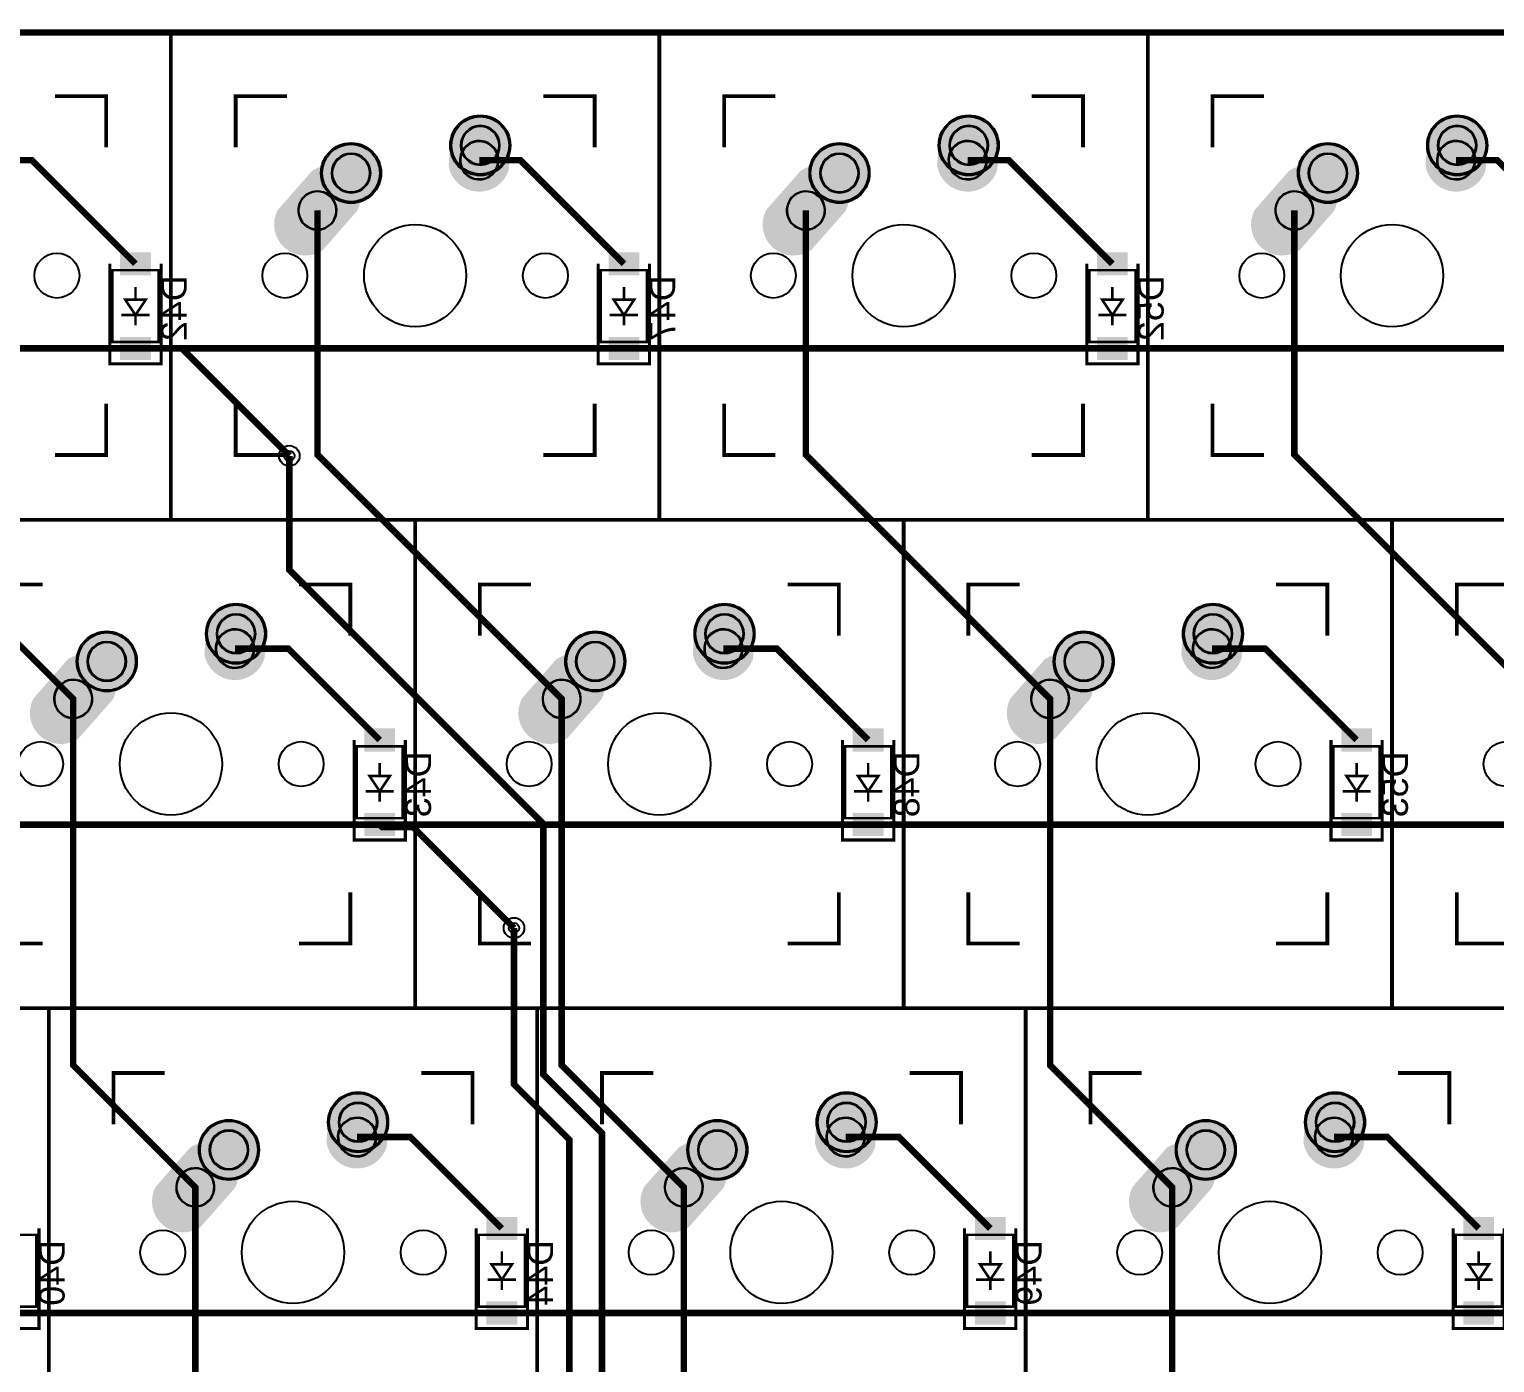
# Model space of a CAD drawing. Header units: millimetres. Extents: x 54 to 360, y -175 to -73.
# Drawn here: x 239.5 to 296.7, y -131.4 to -79.4 of the extents above; entities that cross this region are included whole.
import ezdxf

# ---------------------------------------------------------------- set-up
doc = ezdxf.new("R2010")
doc.units = ezdxf.units.MM
for name, color, linetype, true_color in [('BoardOutline', 7, 'Continuous', 0xff00ff), ('BottomLayer', 7, 'Continuous', 0x0000ff), ('BottomSilkLayer', 7, 'Continuous', 0x808000), ('BottomSolderMaskLayer', 7, 'Continuous', 0xaa00ff), ('Document', 7, 'Continuous', 0xffffff), ('Hole', 7, 'Continuous', 0x222222), ('Multi-Layer', 7, 'Continuous', 0xc0c0c0), ('TopLayer', 7, 'Continuous', 0xff0000), ('TopSolderMaskLayer', 7, 'Continuous', 0x800080)]:
    doc.layers.add(name, color=color, linetype=linetype, true_color=true_color)
doc.styles.get("Standard").update_dxf_attribs({"font": 'arial.ttf'})

msp = doc.modelspace()

# ---------------------------------------------------------------- hatches: boundary and pattern name
at = {"layer": 'BottomLayer'}
for points in [[(243.081, -88.971), (243.081, -88.071), (244.281, -88.071), (244.281, -88.971)], [(262.131, -88.971), (262.131, -88.071), (263.331, -88.071), (263.331, -88.971)], [(281.181, -88.971), (281.181, -88.071), (282.381, -88.071), (282.381, -88.971)], [(243.081, -92.271), (243.081, -91.371), (244.281, -91.371), (244.281, -92.271)], [(262.131, -92.271), (262.131, -91.371), (263.331, -91.371), (263.331, -92.271)], [(281.181, -92.271), (281.181, -91.371), (282.381, -91.371), (282.381, -92.271)], [(252.606, -107.544), (252.606, -106.643), (253.806, -106.643), (253.806, -107.544)], [(271.656, -107.544), (271.656, -106.643), (272.856, -106.643), (272.856, -107.544)], [(290.706, -107.544), (290.706, -106.643), (291.906, -106.643), (291.906, -107.544)], [(252.606, -110.844), (252.606, -109.944), (253.806, -109.944), (253.806, -110.844)], [(271.656, -110.844), (271.656, -109.944), (272.856, -109.944), (272.856, -110.844)], [(290.706, -110.844), (290.706, -109.944), (291.906, -109.944), (291.906, -110.844)], [(257.368, -126.594), (257.368, -125.693), (258.568, -125.693), (258.568, -126.594)], [(276.418, -126.594), (276.418, -125.693), (277.618, -125.693), (277.618, -126.594)], [(295.468, -126.594), (295.468, -125.693), (296.668, -125.693), (296.668, -126.594)], [(257.368, -129.894), (257.368, -128.993), (258.568, -128.993), (258.568, -129.894)], [(276.418, -129.894), (276.418, -128.993), (277.618, -128.993), (277.618, -129.894)], [(295.468, -129.894), (295.468, -128.993), (296.668, -128.993), (296.668, -129.894)]]:
    msp.add_hatch(color=256, dxfattribs=at).paths.add_polyline_path(points)
at = {"layer": 'BottomSolderMaskLayer'}
for points in [[(255.952, -83.901, 1), (258.304, -83.901, 1)], [(275.002, -83.901, 1), (277.354, -83.901, 1)], [(294.052, -83.901, 1), (296.404, -83.901, 1)], [(258.24, -84.864, -0.785398), (255.894, -84.703), (255.936, -84.096, -0.785398), (258.282, -84.258)], [(277.29, -84.864, -0.785398), (274.944, -84.703), (274.985, -84.096, -0.785398), (277.331, -84.258)], [(296.34, -84.864, -0.785398), (293.994, -84.703), (294.035, -84.096, -0.785398), (296.381, -84.258)], [(250.912, -84.981, 1), (253.264, -84.981, 1)], [(269.962, -84.981, 1), (272.313, -84.981, 1)], [(289.012, -84.981, 1), (291.363, -84.981, 1)], [(250.982, -87.989, -0.785398), (249.232, -86.418), (250.573, -84.892, -0.785398), (252.324, -86.463)], [(270.032, -87.989, -0.785398), (268.282, -86.418), (269.623, -84.892, -0.785398), (271.374, -86.463)], [(289.082, -87.989, -0.785398), (287.332, -86.418), (288.673, -84.892, -0.785398), (290.424, -86.463)], [(246.427, -102.951, 1), (248.779, -102.951, 1)], [(265.477, -102.951, 1), (267.829, -102.951, 1)], [(284.527, -102.951, 1), (286.879, -102.951, 1)], [(241.387, -104.03, 1), (243.739, -104.03, 1)], [(248.715, -103.914, -0.785398), (246.369, -103.753), (246.411, -103.146, -0.785398), (248.757, -103.308)], [(260.437, -104.03, 1), (262.788, -104.03, 1)], [(267.765, -103.914, -0.785398), (265.419, -103.753), (265.46, -103.146, -0.785398), (267.806, -103.308)], [(279.487, -104.03, 1), (281.838, -104.03, 1)], [(286.815, -103.914, -0.785398), (284.469, -103.753), (284.51, -103.146, -0.785398), (286.856, -103.308)], [(241.457, -107.038, -0.785398), (239.707, -105.468), (241.048, -103.942, -0.785398), (242.799, -105.512)], [(260.507, -107.038, -0.785398), (258.757, -105.468), (260.098, -103.942, -0.785398), (261.849, -105.512)], [(279.557, -107.038, -0.785398), (277.807, -105.468), (279.148, -103.942, -0.785398), (280.899, -105.512)], [(251.189, -122, 1), (253.541, -122, 1)], [(270.239, -122, 1), (272.591, -122, 1)], [(289.289, -122, 1), (291.641, -122, 1)], [(253.477, -122.964, -0.785398), (251.131, -122.803), (251.173, -122.196, -0.785398), (253.519, -122.358)], [(272.527, -122.964, -0.785398), (270.181, -122.803), (270.222, -122.196, -0.785398), (272.568, -122.358)], [(291.577, -122.964, -0.785398), (289.231, -122.803), (289.272, -122.196, -0.785398), (291.618, -122.358)], [(246.149, -123.08, 1), (248.501, -123.08, 1)], [(265.199, -123.08, 1), (267.55, -123.08, 1)], [(284.249, -123.08, 1), (286.6, -123.08, 1)], [(246.219, -126.088, -0.785398), (244.469, -124.518), (245.81, -122.992, -0.785398), (247.561, -124.562)], [(265.269, -126.088, -0.785398), (263.519, -124.518), (264.86, -122.992, -0.785398), (266.611, -124.562)], [(284.319, -126.088, -0.785398), (282.569, -124.518), (283.91, -122.992, -0.785398), (285.661, -124.562)]]:
    msp.add_hatch(color=256, dxfattribs=at).paths.add_polyline_path(points)
at = {"layer": 'Multi-Layer'}
for points in [[(256.003, -83.901, 1), (258.253, -83.901, 1)], [(275.053, -83.901, 1), (277.303, -83.901, 1)], [(294.103, -83.901, 1), (296.353, -83.901, 1)], [(258.19, -84.848, -0.785398), (255.946, -84.693), (255.986, -84.113, -0.785398), (258.23, -84.268)], [(277.24, -84.848, -0.785398), (274.995, -84.693), (275.035, -84.113, -0.785398), (277.28, -84.268)], [(296.29, -84.848, -0.785398), (294.045, -84.693), (294.085, -84.113, -0.785398), (296.33, -84.268)], [(250.963, -84.981, 1), (253.213, -84.981, 1)], [(270.013, -84.981, 1), (272.263, -84.981, 1)], [(289.063, -84.981, 1), (291.313, -84.981, 1)], [(250.96, -87.922, -0.785398), (249.285, -86.419), (250.595, -84.959, -0.785398), (252.27, -86.462)], [(270.01, -87.922, -0.785398), (268.335, -86.419), (269.645, -84.959, -0.785398), (271.32, -86.462)], [(289.06, -87.922, -0.785398), (287.385, -86.419), (288.695, -84.959, -0.785398), (290.37, -86.462)], [(246.478, -102.951, 1), (248.728, -102.951, 1)], [(265.528, -102.951, 1), (267.778, -102.951, 1)], [(284.578, -102.951, 1), (286.828, -102.951, 1)], [(248.665, -103.898, -0.785398), (246.421, -103.743), (246.461, -103.163, -0.785398), (248.705, -103.318)], [(267.715, -103.898, -0.785398), (265.47, -103.743), (265.51, -103.163, -0.785398), (267.755, -103.318)], [(286.765, -103.898, -0.785398), (284.52, -103.743), (284.56, -103.163, -0.785398), (286.805, -103.318)], [(241.438, -104.03, 1), (243.688, -104.03, 1)], [(260.488, -104.03, 1), (262.738, -104.03, 1)], [(279.538, -104.03, 1), (281.788, -104.03, 1)], [(241.435, -106.972, -0.785398), (239.76, -105.469), (241.07, -104.009, -0.785398), (242.745, -105.512)], [(260.485, -106.972, -0.785398), (258.81, -105.469), (260.12, -104.009, -0.785398), (261.795, -105.512)], [(279.535, -106.972, -0.785398), (277.86, -105.469), (279.17, -104.009, -0.785398), (280.845, -105.512)], [(251.24, -122, 1), (253.49, -122, 1)], [(270.29, -122, 1), (272.54, -122, 1)], [(289.34, -122, 1), (291.59, -122, 1)], [(253.427, -122.948, -0.785398), (251.183, -122.793), (251.223, -122.213, -0.785398), (253.467, -122.368)], [(272.477, -122.948, -0.785398), (270.232, -122.793), (270.272, -122.213, -0.785398), (272.517, -122.368)], [(291.527, -122.948, -0.785398), (289.282, -122.793), (289.322, -122.213, -0.785398), (291.567, -122.368)], [(246.2, -123.08, 1), (248.45, -123.08, 1)], [(265.25, -123.08, 1), (267.5, -123.08, 1)], [(284.3, -123.08, 1), (286.55, -123.08, 1)], [(246.197, -126.022, -0.785398), (244.522, -124.519), (245.832, -123.059, -0.785398), (247.507, -124.562)], [(265.247, -126.022, -0.785398), (263.572, -124.519), (264.882, -123.059, -0.785398), (266.557, -124.562)], [(284.297, -126.022, -0.785398), (282.622, -124.519), (283.932, -123.059, -0.785398), (285.607, -124.562)]]:
    msp.add_hatch(color=256, dxfattribs=at).paths.add_polyline_path(points)
at = {"layer": 'TopSolderMaskLayer'}
for points in [[(255.952, -83.901, 1), (258.304, -83.901, 1)], [(275.002, -83.901, 1), (277.354, -83.901, 1)], [(294.052, -83.901, 1), (296.404, -83.901, 1)], [(258.24, -84.864, -0.785398), (255.894, -84.703), (255.936, -84.096, -0.785398), (258.282, -84.258)], [(277.29, -84.864, -0.785398), (274.944, -84.703), (274.985, -84.096, -0.785398), (277.331, -84.258)], [(296.34, -84.864, -0.785398), (293.994, -84.703), (294.035, -84.096, -0.785398), (296.381, -84.258)], [(250.912, -84.981, 1), (253.264, -84.981, 1)], [(269.962, -84.981, 1), (272.313, -84.981, 1)], [(289.012, -84.981, 1), (291.363, -84.981, 1)], [(250.982, -87.989, -0.785398), (249.232, -86.418), (250.573, -84.892, -0.785398), (252.324, -86.463)], [(270.032, -87.989, -0.785398), (268.282, -86.418), (269.623, -84.892, -0.785398), (271.374, -86.463)], [(289.082, -87.989, -0.785398), (287.332, -86.418), (288.673, -84.892, -0.785398), (290.424, -86.463)], [(246.427, -102.951, 1), (248.779, -102.951, 1)], [(265.477, -102.951, 1), (267.829, -102.951, 1)], [(284.527, -102.951, 1), (286.879, -102.951, 1)], [(241.387, -104.03, 1), (243.739, -104.03, 1)], [(248.715, -103.914, -0.785398), (246.369, -103.753), (246.411, -103.146, -0.785398), (248.757, -103.308)], [(260.437, -104.03, 1), (262.788, -104.03, 1)], [(267.765, -103.914, -0.785398), (265.419, -103.753), (265.46, -103.146, -0.785398), (267.806, -103.308)], [(279.487, -104.03, 1), (281.838, -104.03, 1)], [(286.815, -103.914, -0.785398), (284.469, -103.753), (284.51, -103.146, -0.785398), (286.856, -103.308)], [(241.457, -107.038, -0.785398), (239.707, -105.468), (241.048, -103.942, -0.785398), (242.799, -105.512)], [(260.507, -107.038, -0.785398), (258.757, -105.468), (260.098, -103.942, -0.785398), (261.849, -105.512)], [(279.557, -107.038, -0.785398), (277.807, -105.468), (279.148, -103.942, -0.785398), (280.899, -105.512)], [(251.189, -122, 1), (253.541, -122, 1)], [(270.239, -122, 1), (272.591, -122, 1)], [(289.289, -122, 1), (291.641, -122, 1)], [(253.477, -122.964, -0.785398), (251.131, -122.803), (251.173, -122.196, -0.785398), (253.519, -122.358)], [(272.527, -122.964, -0.785398), (270.181, -122.803), (270.222, -122.196, -0.785398), (272.568, -122.358)], [(291.577, -122.964, -0.785398), (289.231, -122.803), (289.272, -122.196, -0.785398), (291.618, -122.358)], [(246.149, -123.08, 1), (248.501, -123.08, 1)], [(265.199, -123.08, 1), (267.55, -123.08, 1)], [(284.249, -123.08, 1), (286.6, -123.08, 1)], [(246.219, -126.088, -0.785398), (244.469, -124.518), (245.81, -122.992, -0.785398), (247.561, -124.562)], [(265.269, -126.088, -0.785398), (263.519, -124.518), (264.86, -122.992, -0.785398), (266.611, -124.562)], [(284.319, -126.088, -0.785398), (282.569, -124.518), (283.91, -122.992, -0.785398), (285.661, -124.562)]]:
    msp.add_hatch(color=256, dxfattribs=at).paths.add_polyline_path(points)

# ---------------------------------------------------------------- linework, layer by layer
at = {"layer": 'BoardOutline', "const_width": 0.254}
msp.add_lwpolyline([(213.106, -79.502), (357.124, -79.502)], dxfattribs=at)
at = {"layer": 'BottomLayer', "const_width": 0.254}
for points in [[(238.038, -84.48), (239.64, -84.48), (243.681, -88.521)], [(257.088, -84.48), (258.69, -84.48), (262.731, -88.521)], [(276.138, -84.48), (277.74, -84.48), (281.781, -88.521)], [(295.188, -84.48), (296.79, -84.48), (300.831, -88.521)], [(221.36, -91.821), (224.631, -91.821), (341.312, -91.821)], [(249.681, -96.012), (245.49, -91.821), (243.681, -91.821)], [(247.563, -103.53), (249.643, -103.53), (253.206, -107.094)], [(266.613, -103.53), (268.693, -103.53), (272.256, -107.094)], [(285.663, -103.53), (287.743, -103.53), (291.306, -107.094)], [(258.444, -114.427), (254.507, -110.49), (253.302, -110.49), (253.206, -110.393), (234.156, -110.393), (215.106, -110.393), (215.075, -110.363), (211.708, -110.363)], [(253.206, -110.393), (272.256, -110.393), (291.306, -110.393), (310.356, -110.393), (334.962, -110.393), (341.312, -110.393)], [(252.325, -122.58), (254.405, -122.58), (257.968, -126.144)], [(271.375, -122.58), (273.455, -122.58), (277.018, -126.144)], [(290.425, -122.58), (292.505, -122.58), (296.068, -126.144)], [(341.249, -129.506), (341.312, -129.443), (334.962, -129.443), (296.068, -129.443), (277.018, -129.443), (257.968, -129.443), (238.918, -129.443), (219.868, -129.443), (219.838, -129.413), (216.661, -129.413)]]:
    msp.add_lwpolyline(points, dxfattribs=at)
at = {"layer": 'BottomSilkLayer', "const_width": 0.12}
for points in [[(244.681, -88.521), (244.681, -92.421), (242.681, -92.421), (242.681, -88.521)], [(263.731, -88.521), (263.731, -92.421), (261.731, -92.421), (261.731, -88.521)], [(282.781, -88.521), (282.781, -92.421), (280.781, -92.421), (280.781, -88.521)], [(254.206, -107.094), (254.206, -110.993), (252.206, -110.993), (252.206, -107.094)], [(273.256, -107.094), (273.256, -110.993), (271.256, -110.993), (271.256, -107.094)], [(292.306, -107.094), (292.306, -110.993), (290.306, -110.993), (290.306, -107.094)], [(239.918, -126.144), (239.918, -130.043), (237.918, -130.043), (237.918, -126.144)], [(258.968, -126.144), (258.968, -130.043), (256.968, -130.043), (256.968, -126.144)], [(278.018, -126.144), (278.018, -130.043), (276.018, -130.043), (276.018, -126.144)], [(297.068, -126.144), (297.068, -130.043), (295.068, -130.043), (295.068, -126.144)]]:
    msp.add_lwpolyline(points, dxfattribs=at)
at = {"layer": 'BottomSolderMaskLayer'}
for points in [[(257.128, -83.132), (257.128, -83.132)], [(276.178, -83.132), (276.178, -83.132)], [(295.228, -83.132), (295.228, -83.132)], [(252.088, -84.212), (252.088, -84.212)], [(256.328, -84.533), (256.328, -84.533)], [(257.848, -84.428), (257.848, -84.428)], [(271.138, -84.212), (271.138, -84.212)], [(275.378, -84.533), (275.378, -84.533)], [(276.897, -84.428), (276.897, -84.428)], [(290.188, -84.212), (290.188, -84.212)], [(294.428, -84.533), (294.428, -84.533)], [(295.947, -84.428), (295.947, -84.428)], [(257.128, -84.669), (257.128, -84.669)], [(276.178, -84.669), (276.178, -84.669)], [(295.228, -84.669), (295.228, -84.669)], [(250.217, -85.938), (250.218, -85.938)], [(252.088, -85.749), (252.088, -85.749)], [(269.267, -85.938), (269.268, -85.938)], [(271.138, -85.749), (271.138, -85.749)], [(288.317, -85.938), (288.318, -85.938)], [(290.188, -85.749), (290.188, -85.749)], [(251.338, -86.943), (251.338, -86.943)], [(270.388, -86.943), (270.388, -86.943)], [(289.438, -86.943), (289.438, -86.943)], [(247.603, -102.182), (247.603, -102.182)], [(266.653, -102.182), (266.653, -102.182)], [(285.703, -102.182), (285.703, -102.182)], [(242.563, -103.262), (242.563, -103.262)], [(261.613, -103.262), (261.613, -103.262)], [(280.663, -103.262), (280.663, -103.262)], [(246.803, -103.583), (246.803, -103.583)], [(247.603, -103.719), (247.603, -103.719)], [(248.323, -103.478), (248.323, -103.478)], [(265.853, -103.583), (265.853, -103.583)], [(266.653, -103.719), (266.653, -103.719)], [(267.372, -103.478), (267.372, -103.478)], [(284.903, -103.583), (284.903, -103.583)], [(285.703, -103.719), (285.703, -103.719)], [(286.422, -103.478), (286.422, -103.478)], [(240.692, -104.988), (240.693, -104.987)], [(242.563, -104.799), (242.563, -104.799)], [(259.742, -104.988), (259.743, -104.987)], [(261.613, -104.799), (261.613, -104.799)], [(278.792, -104.988), (278.793, -104.987)], [(280.663, -104.799), (280.663, -104.799)], [(241.813, -105.993), (241.813, -105.993)], [(260.863, -105.993), (260.863, -105.993)], [(279.913, -105.993), (279.913, -105.993)], [(252.365, -121.232), (252.365, -121.232)], [(271.415, -121.232), (271.415, -121.232)], [(290.465, -121.232), (290.465, -121.232)], [(247.325, -122.312), (247.325, -122.312)], [(251.565, -122.633), (251.565, -122.633)], [(252.365, -122.769), (252.365, -122.769)], [(253.085, -122.528), (253.085, -122.528)], [(266.374, -122.312), (266.375, -122.312)], [(270.615, -122.633), (270.615, -122.633)], [(271.415, -122.769), (271.415, -122.769)], [(272.134, -122.528), (272.134, -122.528)], [(285.424, -122.312), (285.425, -122.312)], [(289.665, -122.633), (289.665, -122.633)], [(290.465, -122.769), (290.465, -122.769)], [(291.184, -122.528), (291.184, -122.528)], [(247.325, -123.849), (247.325, -123.849)], [(266.374, -123.849), (266.375, -123.849)], [(285.424, -123.849), (285.425, -123.849)], [(245.454, -124.038), (245.455, -124.037)], [(264.504, -124.038), (264.505, -124.037)], [(283.554, -124.038), (283.555, -124.037)], [(246.575, -125.043), (246.575, -125.043)], [(265.625, -125.043), (265.625, -125.043)], [(284.675, -125.043), (284.675, -125.043)]]:
    msp.add_lwpolyline(points, close=True, dxfattribs=at)
for centre in [(257.128, -83.901), (276.178, -83.901), (295.228, -83.901), (252.088, -84.981), (271.138, -84.981), (290.188, -84.981), (247.603, -102.951), (266.653, -102.951), (285.703, -102.951), (242.563, -104.03), (261.613, -104.03), (280.663, -104.03), (252.365, -122), (271.415, -122), (290.465, -122), (247.325, -123.08), (266.375, -123.08), (285.425, -123.08)]:
    msp.add_circle(centre, 1.176, dxfattribs=at)
for centre, radius, start, end in [((257.128, -83.901), 0.768, 90, 270), ((257.128, -83.901), 0.768, 270, 90), ((276.178, -83.901), 0.768, 90, 270), ((276.178, -83.901), 0.768, 270, 90), ((295.228, -83.901), 0.768, 90, 270), ((295.228, -83.901), 0.768, 270, 90), ((257.088, -84.481), 0.761, 356.055, 176.055), ((276.138, -84.481), 0.761, 356.055, 176.055), ((295.188, -84.481), 0.761, 356.055, 176.055), ((252.088, -84.981), 0.768, 90, 270), ((252.088, -84.981), 0.768, 270, 90), ((257.088, -84.48), 0.761, 176.055, 356.055), ((271.138, -84.981), 0.768, 90, 270), ((271.138, -84.981), 0.768, 270, 90), ((276.138, -84.48), 0.761, 176.055, 356.055), ((290.188, -84.981), 0.768, 90, 270), ((290.188, -84.981), 0.768, 270, 90), ((295.188, -84.48), 0.761, 176.055, 356.055), ((250.778, -86.441), 0.753, 318.1, 138.1), ((269.828, -86.441), 0.753, 318.1, 138.1), ((288.878, -86.441), 0.753, 318.1, 138.1), ((250.778, -86.44), 0.753, 138.1, 318.1), ((269.828, -86.44), 0.753, 138.1, 318.1), ((288.878, -86.44), 0.753, 138.1, 318.1), ((247.603, -102.951), 0.768, 90, 270), ((247.603, -102.951), 0.768, 270, 90), ((266.653, -102.951), 0.768, 90, 270), ((266.653, -102.951), 0.768, 270, 90), ((285.703, -102.951), 0.768, 90, 270), ((285.703, -102.951), 0.768, 270, 90), ((247.563, -103.531), 0.761, 356.055, 176.055), ((266.613, -103.531), 0.761, 356.055, 176.055), ((285.663, -103.531), 0.761, 356.055, 176.055), ((242.563, -104.03), 0.768, 90, 270), ((242.563, -104.03), 0.768, 270, 90), ((261.613, -104.03), 0.768, 90, 270), ((261.613, -104.03), 0.768, 270, 90), ((280.663, -104.03), 0.768, 90, 270), ((280.663, -104.03), 0.768, 270, 90), ((247.563, -103.53), 0.761, 176.055, 356.055), ((266.613, -103.53), 0.761, 176.055, 356.055), ((285.663, -103.53), 0.761, 176.055, 356.055), ((241.253, -105.49), 0.753, 138.1, 318.1), ((241.253, -105.49), 0.753, 318.1, 138.1), ((260.303, -105.49), 0.753, 138.1, 318.1), ((260.303, -105.49), 0.753, 318.1, 138.1), ((279.353, -105.49), 0.753, 138.1, 318.1), ((279.353, -105.49), 0.753, 318.1, 138.1), ((252.365, -122), 0.768, 90, 270), ((252.365, -122), 0.768, 270, 90), ((271.415, -122), 0.768, 90, 270), ((271.415, -122), 0.768, 270, 90), ((290.465, -122), 0.768, 90, 270), ((290.465, -122), 0.768, 270, 90), ((252.325, -122.581), 0.761, 356.055, 176.055), ((271.375, -122.581), 0.761, 356.055, 176.055), ((290.425, -122.581), 0.761, 356.055, 176.055), ((247.325, -123.08), 0.768, 90, 270), ((247.325, -123.08), 0.768, 270, 90), ((252.325, -122.58), 0.761, 176.055, 356.055), ((266.375, -123.08), 0.768, 90, 270), ((266.374, -123.08), 0.768, 270, 90), ((271.375, -122.58), 0.761, 176.055, 356.055), ((285.425, -123.08), 0.768, 90, 270), ((285.424, -123.08), 0.768, 270, 90), ((290.425, -122.58), 0.761, 176.055, 356.055), ((246.015, -124.54), 0.753, 318.1, 138.1), ((265.065, -124.54), 0.753, 318.1, 138.1), ((284.115, -124.54), 0.753, 318.1, 138.1), ((246.015, -124.54), 0.753, 138.1, 318.1), ((265.065, -124.54), 0.753, 138.1, 318.1), ((284.115, -124.54), 0.753, 138.1, 318.1)]:
    msp.add_arc(centre, radius, start, end, dxfattribs=at)
at = {"layer": 'Document'}
for points, const_width in [([(226.013, -79.456), (245.063, -79.456), (245.063, -98.506), (226.013, -98.506), (226.013, -79.456)], 0.15), ([(245.063, -79.456), (264.113, -79.456), (264.113, -98.506), (245.063, -98.506), (245.063, -79.456)], 0.15), ([(264.113, -79.456), (283.163, -79.456), (283.163, -98.506), (264.113, -98.506), (264.113, -79.456)], 0.15), ([(283.163, -79.456), (302.213, -79.456), (302.213, -98.506), (283.163, -98.506), (283.163, -79.456)], 0.15), ([(244.581, -88.771), (242.781, -88.771), (242.781, -91.571), (244.581, -91.571), (244.581, -88.771)], 0.1), ([(263.631, -88.771), (261.831, -88.771), (261.831, -91.571), (263.631, -91.571), (263.631, -88.771)], 0.1), ([(282.681, -88.771), (280.881, -88.771), (280.881, -91.571), (282.681, -91.571), (282.681, -88.771)], 0.1), ([(244.081, -89.921), (243.281, -89.921), (243.681, -90.521), (244.081, -89.921)], 0.1), ([(263.131, -89.921), (262.331, -89.921), (262.731, -90.521), (263.131, -89.921)], 0.1), ([(282.181, -89.921), (281.381, -89.921), (281.781, -90.521), (282.181, -89.921)], 0.1), ([(235.538, -98.506), (254.588, -98.506), (254.588, -117.555), (235.538, -117.555), (235.538, -98.506)], 0.15), ([(254.588, -98.506), (273.638, -98.506), (273.638, -117.555), (254.588, -117.555), (254.588, -98.506)], 0.15), ([(273.638, -98.506), (292.688, -98.506), (292.688, -117.555), (273.638, -117.555), (273.638, -98.506)], 0.15), ([(292.688, -98.506), (311.738, -98.506), (311.738, -117.555), (292.688, -117.555), (292.688, -98.506)], 0.15), ([(254.106, -107.343), (252.306, -107.343), (252.306, -110.144), (254.106, -110.144), (254.106, -107.343)], 0.1), ([(273.156, -107.343), (271.356, -107.343), (271.356, -110.144), (273.156, -110.144), (273.156, -107.343)], 0.1), ([(292.206, -107.343), (290.406, -107.343), (290.406, -110.144), (292.206, -110.144), (292.206, -107.343)], 0.1), ([(253.606, -108.494), (252.806, -108.494), (253.206, -109.094), (253.606, -108.494)], 0.1), ([(272.656, -108.494), (271.856, -108.494), (272.256, -109.094), (272.656, -108.494)], 0.1), ([(291.706, -108.494), (290.906, -108.494), (291.306, -109.094), (291.706, -108.494)], 0.1), ([(221.25, -117.555), (240.3, -117.555), (240.3, -136.605), (221.25, -136.605), (221.25, -117.555)], 0.15), ([(240.3, -117.555), (259.35, -117.555), (259.35, -136.605), (240.3, -136.605), (240.3, -117.555)], 0.15), ([(278.4, -117.555), (278.4, -136.605), (259.35, -136.605), (259.35, -117.555), (278.4, -117.555)], 0.15), ([(278.4, -117.555), (297.45, -117.555), (297.45, -136.605), (278.4, -136.605), (278.4, -117.555)], 0.15), ([(239.818, -126.393), (238.018, -126.393), (238.018, -129.194), (239.818, -129.194), (239.818, -126.393)], 0.1), ([(258.868, -126.393), (257.068, -126.393), (257.068, -129.194), (258.868, -129.194), (258.868, -126.393)], 0.1), ([(277.918, -126.393), (276.118, -126.393), (276.118, -129.194), (277.918, -129.194), (277.918, -126.393)], 0.1), ([(296.968, -126.393), (295.168, -126.393), (295.168, -129.194), (296.968, -129.194), (296.968, -126.393)], 0.1), ([(258.368, -127.544), (257.568, -127.544), (257.968, -128.144), (258.368, -127.544)], 0.1), ([(277.418, -127.544), (276.618, -127.544), (277.018, -128.144), (277.418, -127.544)], 0.1), ([(296.468, -127.544), (295.668, -127.544), (296.068, -128.144), (296.468, -127.544)], 0.1)]:
    msp.add_lwpolyline(points, close=True, dxfattribs=dict(at, const_width=const_width))
for points, const_width in [([(240.538, -81.981), (242.538, -81.981), (242.538, -83.981)], 0.15), ([(249.588, -81.981), (247.588, -81.981), (247.588, -83.981)], 0.15), ([(259.588, -81.981), (261.588, -81.981), (261.588, -83.981)], 0.15), ([(268.638, -81.981), (266.638, -81.981), (266.638, -83.981)], 0.15), ([(278.638, -81.981), (280.638, -81.981), (280.638, -83.981)], 0.15), ([(287.688, -81.981), (285.688, -81.981), (285.688, -83.981)], 0.15), ([(243.681, -89.921), (243.681, -89.421)], 0.1), ([(262.731, -89.921), (262.731, -89.421)], 0.1), ([(281.781, -89.921), (281.781, -89.421)], 0.1), ([(244.231, -90.521), (243.681, -90.521), (243.131, -90.521)], 0.1), ([(243.681, -90.921), (243.681, -90.521)], 0.1), ([(263.281, -90.521), (262.731, -90.521), (262.181, -90.521)], 0.1), ([(262.731, -90.921), (262.731, -90.521)], 0.1), ([(282.331, -90.521), (281.781, -90.521), (281.231, -90.521)], 0.1), ([(281.781, -90.921), (281.781, -90.521)], 0.1), ([(240.538, -95.981), (242.538, -95.981), (242.538, -93.981)], 0.15), ([(247.588, -93.981), (247.588, -95.981), (249.588, -95.981)], 0.15), ([(259.588, -95.981), (261.588, -95.981), (261.588, -93.981)], 0.15), ([(266.638, -93.981), (266.638, -95.981), (268.638, -95.981)], 0.15), ([(278.638, -95.981), (280.638, -95.981), (280.638, -93.981)], 0.15), ([(285.688, -93.981), (285.688, -95.981), (287.688, -95.981)], 0.15), ([(240.063, -101.03), (238.063, -101.03), (238.063, -103.03)], 0.15), ([(250.063, -101.03), (252.063, -101.03), (252.063, -103.03)], 0.15), ([(259.113, -101.03), (257.113, -101.03), (257.113, -103.03)], 0.15), ([(269.113, -101.03), (271.113, -101.03), (271.113, -103.03)], 0.15), ([(278.163, -101.03), (276.163, -101.03), (276.163, -103.03)], 0.15), ([(288.163, -101.03), (290.163, -101.03), (290.163, -103.03)], 0.15), ([(297.213, -101.03), (295.213, -101.03), (295.213, -103.03)], 0.15), ([(253.206, -108.494), (253.206, -107.993)], 0.1), ([(272.256, -108.494), (272.256, -107.993)], 0.1), ([(291.306, -108.494), (291.306, -107.993)], 0.1), ([(253.756, -109.094), (253.206, -109.094), (252.656, -109.094)], 0.1), ([(253.206, -109.494), (253.206, -109.094)], 0.1), ([(272.806, -109.094), (272.256, -109.094), (271.706, -109.094)], 0.1), ([(272.256, -109.494), (272.256, -109.094)], 0.1), ([(291.856, -109.094), (291.306, -109.094), (290.756, -109.094)], 0.1), ([(291.306, -109.494), (291.306, -109.094)], 0.1), ([(238.063, -113.03), (238.063, -115.03), (240.063, -115.03)], 0.15), ([(250.063, -115.03), (252.063, -115.03), (252.063, -113.03)], 0.15), ([(257.113, -113.03), (257.113, -115.03), (259.113, -115.03)], 0.15), ([(269.113, -115.03), (271.113, -115.03), (271.113, -113.03)], 0.15), ([(276.163, -113.03), (276.163, -115.03), (278.163, -115.03)], 0.15), ([(288.163, -115.03), (290.163, -115.03), (290.163, -113.03)], 0.15), ([(295.213, -113.03), (295.213, -115.03), (297.213, -115.03)], 0.15), ([(244.825, -120.08), (242.825, -120.08), (242.825, -122.08)], 0.15), ([(254.825, -120.08), (256.825, -120.08), (256.825, -122.08)], 0.15), ([(263.875, -120.08), (261.875, -120.08), (261.875, -122.08)], 0.15), ([(273.875, -120.08), (275.875, -120.08), (275.875, -122.08)], 0.15), ([(282.925, -120.08), (280.925, -120.08), (280.925, -122.08)], 0.15), ([(292.925, -120.08), (294.925, -120.08), (294.925, -122.08)], 0.15), ([(257.968, -127.544), (257.968, -127.043)], 0.1), ([(277.018, -127.544), (277.018, -127.043)], 0.1), ([(296.068, -127.544), (296.068, -127.043)], 0.1), ([(258.518, -128.144), (257.968, -128.144), (257.418, -128.144)], 0.1), ([(257.968, -128.544), (257.968, -128.144)], 0.1), ([(277.568, -128.144), (277.018, -128.144), (276.468, -128.144)], 0.1), ([(277.018, -128.544), (277.018, -128.144)], 0.1), ([(296.618, -128.144), (296.068, -128.144), (295.518, -128.144)], 0.1), ([(296.068, -128.544), (296.068, -128.144)], 0.1)]:
    msp.add_lwpolyline(points, dxfattribs=dict(at, const_width=const_width))
at = {"layer": 'Hole'}
for centre in [(249.681, -96.012), (258.444, -114.427)]:
    msp.add_circle(centre, 0.2, dxfattribs=at)
at = {"layer": 'Multi-Layer'}
for points in [[(257.128, -83.165), (257.128, -83.165)], [(276.178, -83.165), (276.178, -83.165)], [(295.228, -83.165), (295.228, -83.165)], [(252.088, -84.245), (252.088, -84.245)], [(256.355, -84.531), (256.355, -84.531)], [(257.821, -84.43), (257.821, -84.43)], [(271.138, -84.245), (271.138, -84.245)], [(275.404, -84.531), (275.404, -84.531)], [(276.871, -84.43), (276.871, -84.43)], [(290.188, -84.245), (290.188, -84.245)], [(294.454, -84.531), (294.454, -84.531)], [(295.921, -84.43), (295.921, -84.43)], [(257.128, -84.636), (257.128, -84.636)], [(276.178, -84.636), (276.178, -84.636)], [(295.228, -84.636), (295.228, -84.636)], [(252.088, -85.716), (252.088, -85.716)], [(271.138, -85.716), (271.138, -85.716)], [(290.188, -85.716), (290.188, -85.716)], [(250.231, -85.95), (250.231, -85.95)], [(269.281, -85.95), (269.281, -85.95)], [(288.331, -85.95), (288.331, -85.95)], [(251.325, -86.932), (251.325, -86.931)], [(270.375, -86.932), (270.375, -86.931)], [(289.425, -86.932), (289.425, -86.931)], [(247.603, -102.215), (247.603, -102.215)], [(266.653, -102.215), (266.653, -102.215)], [(285.703, -102.215), (285.703, -102.215)], [(242.563, -103.295), (242.563, -103.295)], [(261.613, -103.295), (261.613, -103.295)], [(280.663, -103.295), (280.663, -103.295)], [(246.83, -103.581), (246.83, -103.581)], [(247.603, -103.686), (247.603, -103.686)], [(248.296, -103.48), (248.296, -103.48)], [(265.879, -103.581), (265.879, -103.581)], [(266.653, -103.686), (266.653, -103.686)], [(267.346, -103.48), (267.346, -103.48)], [(284.929, -103.581), (284.929, -103.581)], [(285.703, -103.686), (285.703, -103.686)], [(286.396, -103.48), (286.396, -103.48)], [(240.706, -104.999), (240.706, -104.999)], [(242.563, -104.765), (242.563, -104.765)], [(259.756, -104.999), (259.756, -104.999)], [(261.613, -104.765), (261.613, -104.765)], [(278.806, -104.999), (278.806, -104.999)], [(280.663, -104.765), (280.663, -104.765)], [(241.8, -105.981), (241.8, -105.981)], [(260.85, -105.981), (260.85, -105.981)], [(279.9, -105.981), (279.9, -105.981)], [(252.365, -121.265), (252.365, -121.265)], [(271.415, -121.265), (271.415, -121.265)], [(290.465, -121.265), (290.465, -121.265)], [(247.325, -122.345), (247.325, -122.345)], [(251.592, -122.631), (251.592, -122.631)], [(252.365, -122.735), (252.365, -122.735)], [(253.058, -122.53), (253.058, -122.53)], [(266.374, -122.345), (266.375, -122.345)], [(270.641, -122.631), (270.641, -122.631)], [(271.415, -122.735), (271.415, -122.735)], [(272.108, -122.53), (272.108, -122.53)], [(285.424, -122.345), (285.425, -122.345)], [(289.691, -122.631), (289.691, -122.631)], [(290.465, -122.735), (290.465, -122.735)], [(291.158, -122.53), (291.158, -122.53)], [(247.325, -123.815), (247.325, -123.815)], [(266.374, -123.815), (266.375, -123.815)], [(285.424, -123.815), (285.425, -123.815)], [(245.468, -124.049), (245.468, -124.049)], [(264.518, -124.049), (264.518, -124.049)], [(283.568, -124.049), (283.568, -124.049)], [(246.562, -125.031), (246.562, -125.031)], [(265.612, -125.031), (265.612, -125.031)], [(284.662, -125.031), (284.662, -125.031)]]:
    msp.add_lwpolyline(points, close=True, dxfattribs=at)
for centre, radius in [((257.128, -83.901), 1.125), ((276.178, -83.901), 1.125), ((295.228, -83.901), 1.125), ((252.088, -84.981), 1.125), ((271.138, -84.981), 1.125), ((290.188, -84.981), 1.125), ((254.588, -88.981), 1.994), ((273.638, -88.981), 1.994), ((292.688, -88.981), 1.994), ((240.618, -88.981), 0.875), ((249.508, -88.981), 0.875), ((259.668, -88.981), 0.875), ((268.558, -88.981), 0.875), ((278.718, -88.981), 0.875), ((287.608, -88.981), 0.875), ((249.681, -96.012), 0.4), ((247.603, -102.951), 1.125), ((266.653, -102.951), 1.125), ((285.703, -102.951), 1.125), ((242.563, -104.03), 1.125), ((261.613, -104.03), 1.125), ((280.663, -104.03), 1.125), ((245.063, -108.03), 1.994), ((264.113, -108.03), 1.994), ((283.163, -108.03), 1.994), ((239.983, -108.03), 0.875), ((250.143, -108.03), 0.875), ((259.033, -108.03), 0.875), ((269.193, -108.03), 0.875), ((278.083, -108.03), 0.875), ((288.243, -108.03), 0.875), ((297.133, -108.03), 0.875), ((258.444, -114.427), 0.4), ((252.365, -122), 1.125), ((271.415, -122), 1.125), ((290.465, -122), 1.125), ((247.325, -123.08), 1.125), ((266.375, -123.08), 1.125), ((285.425, -123.08), 1.125), ((249.825, -127.08), 1.994), ((268.875, -127.08), 1.994), ((287.925, -127.08), 1.994), ((244.745, -127.08), 0.875), ((254.905, -127.08), 0.875), ((263.795, -127.08), 0.875), ((273.955, -127.08), 0.875), ((282.845, -127.08), 0.875), ((293.005, -127.08), 0.875)]:
    msp.add_circle(centre, radius, dxfattribs=at)
for centre, start, end in [((257.128, -83.901), 90, 270), ((257.128, -83.901), 270, 90), ((276.178, -83.901), 90, 270), ((276.178, -83.901), 270, 90), ((295.228, -83.901), 90, 270), ((295.228, -83.901), 270, 90), ((257.088, -84.481), 356.055, 176.055), ((276.138, -84.481), 356.055, 176.055), ((295.188, -84.481), 356.055, 176.055), ((252.088, -84.981), 90, 270), ((252.088, -84.981), 270, 90), ((257.088, -84.48), 176.055, 356.055), ((271.138, -84.981), 90, 270), ((271.138, -84.981), 270, 90), ((276.138, -84.48), 176.055, 356.055), ((290.188, -84.981), 90, 270), ((290.188, -84.981), 270, 90), ((295.188, -84.48), 176.055, 356.055), ((250.778, -86.441), 318.1, 138.1), ((269.828, -86.441), 318.1, 138.1), ((288.878, -86.441), 318.1, 138.1), ((250.778, -86.44), 138.1, 318.1), ((269.828, -86.44), 138.1, 318.1), ((288.878, -86.44), 138.1, 318.1), ((247.603, -102.951), 90, 270), ((247.603, -102.951), 270, 90), ((266.653, -102.951), 90, 270), ((266.653, -102.951), 270, 90), ((285.703, -102.951), 90, 270), ((285.703, -102.951), 270, 90), ((247.563, -103.531), 356.055, 176.055), ((266.613, -103.531), 356.055, 176.055), ((285.663, -103.531), 356.055, 176.055), ((242.563, -104.03), 90, 270), ((242.563, -104.03), 270, 90), ((261.613, -104.03), 90, 270), ((261.613, -104.03), 270, 90), ((280.663, -104.03), 90, 270), ((280.663, -104.03), 270, 90), ((247.563, -103.53), 176.055, 356.055), ((266.613, -103.53), 176.055, 356.055), ((285.663, -103.53), 176.055, 356.055), ((241.253, -105.49), 138.1, 318.1), ((241.253, -105.49), 318.1, 138.1), ((260.303, -105.49), 138.1, 318.1), ((260.303, -105.49), 318.1, 138.1), ((279.353, -105.49), 138.1, 318.1), ((279.353, -105.49), 318.1, 138.1), ((252.365, -122), 90, 270), ((252.365, -122), 270, 90), ((271.415, -122), 90, 270), ((271.415, -122), 270, 90), ((290.465, -122), 90, 270), ((290.465, -122), 270, 90), ((252.325, -122.581), 356.055, 176.055), ((271.375, -122.581), 356.055, 176.055), ((290.425, -122.581), 356.055, 176.055), ((247.325, -123.08), 90, 270), ((247.325, -123.08), 270, 90), ((252.325, -122.58), 176.055, 356.055), ((266.375, -123.08), 90, 270), ((266.374, -123.08), 270, 90), ((271.375, -122.58), 176.055, 356.055), ((285.425, -123.08), 90, 270), ((285.424, -123.08), 270, 90), ((290.425, -122.58), 176.055, 356.055), ((246.015, -124.54), 318.1, 138.1), ((265.065, -124.54), 318.1, 138.1), ((284.115, -124.54), 318.1, 138.1), ((246.015, -124.54), 138.1, 318.1), ((265.065, -124.54), 138.1, 318.1), ((284.115, -124.54), 138.1, 318.1)]:
    msp.add_arc(centre, 0.735, start, end, dxfattribs=at)
at = {"layer": 'TopLayer', "const_width": 0.254}
for points in [[(231.728, -86.441), (231.728, -95.966), (241.253, -105.49), (241.253, -119.778), (246.015, -124.54), (246.015, -134.066), (236.49, -143.591), (236.49, -148.353), (250.778, -162.641)], [(250.778, -86.441), (250.778, -95.966), (260.303, -105.49), (260.303, -119.778), (265.065, -124.54), (265.065, -135.727), (257.201, -143.591), (255.54, -143.591), (255.54, -148.353), (269.828, -162.641), (267.889, -162.641), (262.127, -168.402)], [(269.828, -86.441), (269.828, -95.966), (279.353, -105.49), (279.353, -119.778), (284.115, -124.54), (284.115, -134.066), (274.59, -143.591), (274.59, -147.173), (288.878, -161.461), (288.878, -162.641), (287.193, -162.641), (281.431, -168.402)], [(288.878, -86.441), (288.878, -95.966), (298.403, -105.49), (298.403, -141.21), (300.784, -143.591), (300.784, -155.497), (307.928, -162.641), (305.862, -162.641), (300.227, -168.275)], [(252.729, -149.606), (252.729, -143.256), (261.873, -134.112), (261.873, -122.428), (259.587, -120.142), (259.587, -110.364), (249.681, -100.458), (249.681, -96.012)], [(251.586, -149.606), (251.586, -142.748), (260.603, -133.731), (260.603, -122.682), (258.444, -120.523), (258.444, -114.427)]]:
    msp.add_lwpolyline(points, dxfattribs=at)
at = {"layer": 'TopSolderMaskLayer'}
for points in [[(257.128, -83.132), (257.128, -83.132)], [(276.178, -83.132), (276.178, -83.132)], [(295.228, -83.132), (295.228, -83.132)], [(252.088, -84.212), (252.088, -84.212)], [(256.328, -84.533), (256.328, -84.533)], [(257.848, -84.428), (257.848, -84.428)], [(271.138, -84.212), (271.138, -84.212)], [(275.378, -84.533), (275.378, -84.533)], [(276.897, -84.428), (276.897, -84.428)], [(290.188, -84.212), (290.188, -84.212)], [(294.428, -84.533), (294.428, -84.533)], [(295.947, -84.428), (295.947, -84.428)], [(257.128, -84.669), (257.128, -84.669)], [(276.178, -84.669), (276.178, -84.669)], [(295.228, -84.669), (295.228, -84.669)], [(250.217, -85.938), (250.218, -85.938)], [(252.088, -85.749), (252.088, -85.749)], [(269.267, -85.938), (269.268, -85.938)], [(271.138, -85.749), (271.138, -85.749)], [(288.317, -85.938), (288.318, -85.938)], [(290.188, -85.749), (290.188, -85.749)], [(251.338, -86.943), (251.338, -86.943)], [(270.388, -86.943), (270.388, -86.943)], [(289.438, -86.943), (289.438, -86.943)], [(247.603, -102.182), (247.603, -102.182)], [(266.653, -102.182), (266.653, -102.182)], [(285.703, -102.182), (285.703, -102.182)], [(242.563, -103.262), (242.563, -103.262)], [(261.613, -103.262), (261.613, -103.262)], [(280.663, -103.262), (280.663, -103.262)], [(246.803, -103.583), (246.803, -103.583)], [(247.603, -103.719), (247.603, -103.719)], [(248.323, -103.478), (248.323, -103.478)], [(265.853, -103.583), (265.853, -103.583)], [(266.653, -103.719), (266.653, -103.719)], [(267.372, -103.478), (267.372, -103.478)], [(284.903, -103.583), (284.903, -103.583)], [(285.703, -103.719), (285.703, -103.719)], [(286.422, -103.478), (286.422, -103.478)], [(240.692, -104.988), (240.693, -104.987)], [(242.563, -104.799), (242.563, -104.799)], [(259.742, -104.988), (259.743, -104.987)], [(261.613, -104.799), (261.613, -104.799)], [(278.792, -104.988), (278.793, -104.987)], [(280.663, -104.799), (280.663, -104.799)], [(241.813, -105.993), (241.813, -105.993)], [(260.863, -105.993), (260.863, -105.993)], [(279.913, -105.993), (279.913, -105.993)], [(252.365, -121.232), (252.365, -121.232)], [(271.415, -121.232), (271.415, -121.232)], [(290.465, -121.232), (290.465, -121.232)], [(247.325, -122.312), (247.325, -122.312)], [(251.565, -122.633), (251.565, -122.633)], [(252.365, -122.769), (252.365, -122.769)], [(253.085, -122.528), (253.085, -122.528)], [(266.374, -122.312), (266.375, -122.312)], [(270.615, -122.633), (270.615, -122.633)], [(271.415, -122.769), (271.415, -122.769)], [(272.134, -122.528), (272.134, -122.528)], [(285.424, -122.312), (285.425, -122.312)], [(289.665, -122.633), (289.665, -122.633)], [(290.465, -122.769), (290.465, -122.769)], [(291.184, -122.528), (291.184, -122.528)], [(247.325, -123.849), (247.325, -123.849)], [(266.374, -123.849), (266.375, -123.849)], [(285.424, -123.849), (285.425, -123.849)], [(245.454, -124.038), (245.455, -124.037)], [(264.504, -124.038), (264.505, -124.037)], [(283.554, -124.038), (283.555, -124.037)], [(246.575, -125.043), (246.575, -125.043)], [(265.625, -125.043), (265.625, -125.043)], [(284.675, -125.043), (284.675, -125.043)]]:
    msp.add_lwpolyline(points, close=True, dxfattribs=at)
for centre in [(257.128, -83.901), (276.178, -83.901), (295.228, -83.901), (252.088, -84.981), (271.138, -84.981), (290.188, -84.981), (247.603, -102.951), (266.653, -102.951), (285.703, -102.951), (242.563, -104.03), (261.613, -104.03), (280.663, -104.03), (252.365, -122), (271.415, -122), (290.465, -122), (247.325, -123.08), (266.375, -123.08), (285.425, -123.08)]:
    msp.add_circle(centre, 1.176, dxfattribs=at)
for centre, radius, start, end in [((257.128, -83.901), 0.768, 90, 270), ((257.128, -83.901), 0.768, 270, 90), ((276.178, -83.901), 0.768, 90, 270), ((276.178, -83.901), 0.768, 270, 90), ((295.228, -83.901), 0.768, 90, 270), ((295.228, -83.901), 0.768, 270, 90), ((257.088, -84.481), 0.761, 356.055, 176.055), ((276.138, -84.481), 0.761, 356.055, 176.055), ((295.188, -84.481), 0.761, 356.055, 176.055), ((252.088, -84.981), 0.768, 90, 270), ((252.088, -84.981), 0.768, 270, 90), ((257.088, -84.48), 0.761, 176.055, 356.055), ((271.138, -84.981), 0.768, 90, 270), ((271.138, -84.981), 0.768, 270, 90), ((276.138, -84.48), 0.761, 176.055, 356.055), ((290.188, -84.981), 0.768, 90, 270), ((290.188, -84.981), 0.768, 270, 90), ((295.188, -84.48), 0.761, 176.055, 356.055), ((250.778, -86.441), 0.753, 318.1, 138.1), ((269.828, -86.441), 0.753, 318.1, 138.1), ((288.878, -86.441), 0.753, 318.1, 138.1), ((250.778, -86.44), 0.753, 138.1, 318.1), ((269.828, -86.44), 0.753, 138.1, 318.1), ((288.878, -86.44), 0.753, 138.1, 318.1), ((247.603, -102.951), 0.768, 90, 270), ((247.603, -102.951), 0.768, 270, 90), ((266.653, -102.951), 0.768, 90, 270), ((266.653, -102.951), 0.768, 270, 90), ((285.703, -102.951), 0.768, 90, 270), ((285.703, -102.951), 0.768, 270, 90), ((247.563, -103.531), 0.761, 356.055, 176.055), ((266.613, -103.531), 0.761, 356.055, 176.055), ((285.663, -103.531), 0.761, 356.055, 176.055), ((242.563, -104.03), 0.768, 90, 270), ((242.563, -104.03), 0.768, 270, 90), ((261.613, -104.03), 0.768, 90, 270), ((261.613, -104.03), 0.768, 270, 90), ((280.663, -104.03), 0.768, 90, 270), ((280.663, -104.03), 0.768, 270, 90), ((247.563, -103.53), 0.761, 176.055, 356.055), ((266.613, -103.53), 0.761, 176.055, 356.055), ((285.663, -103.53), 0.761, 176.055, 356.055), ((241.253, -105.49), 0.753, 138.1, 318.1), ((241.253, -105.49), 0.753, 318.1, 138.1), ((260.303, -105.49), 0.753, 138.1, 318.1), ((260.303, -105.49), 0.753, 318.1, 138.1), ((279.353, -105.49), 0.753, 138.1, 318.1), ((279.353, -105.49), 0.753, 318.1, 138.1), ((252.365, -122), 0.768, 90, 270), ((252.365, -122), 0.768, 270, 90), ((271.415, -122), 0.768, 90, 270), ((271.415, -122), 0.768, 270, 90), ((290.465, -122), 0.768, 90, 270), ((290.465, -122), 0.768, 270, 90), ((252.325, -122.581), 0.761, 356.055, 176.055), ((271.375, -122.581), 0.761, 356.055, 176.055), ((290.425, -122.581), 0.761, 356.055, 176.055), ((247.325, -123.08), 0.768, 90, 270), ((247.325, -123.08), 0.768, 270, 90), ((252.325, -122.58), 0.761, 176.055, 356.055), ((266.375, -123.08), 0.768, 90, 270), ((266.374, -123.08), 0.768, 270, 90), ((271.375, -122.58), 0.761, 176.055, 356.055), ((285.425, -123.08), 0.768, 90, 270), ((285.424, -123.08), 0.768, 270, 90), ((290.425, -122.58), 0.761, 176.055, 356.055), ((246.015, -124.54), 0.753, 318.1, 138.1), ((265.065, -124.54), 0.753, 318.1, 138.1), ((284.115, -124.54), 0.753, 318.1, 138.1), ((246.015, -124.54), 0.753, 138.1, 318.1), ((265.065, -124.54), 0.753, 138.1, 318.1), ((284.115, -124.54), 0.753, 138.1, 318.1)]:
    msp.add_arc(centre, radius, start, end, dxfattribs=at)

# ---------------------------------------------------------------- texts
at = {"layer": 'BottomSilkLayer', "text_generation_flag": 2}
for s, p in [('D42', (245.681, -88.971)), ('D47', (264.731, -88.971)), ('D52', (283.781, -88.971)), ('D43', (255.206, -107.544)), ('D48', (274.256, -107.544)), ('D53', (293.306, -107.544)), ('D40', (240.918, -126.594)), ('D44', (259.968, -126.594)), ('D49', (279.018, -126.594))]:
    msp.add_text(s, height=1, rotation=90, dxfattribs=at).set_placement(p)

doc.saveas('drawing.dxf')
